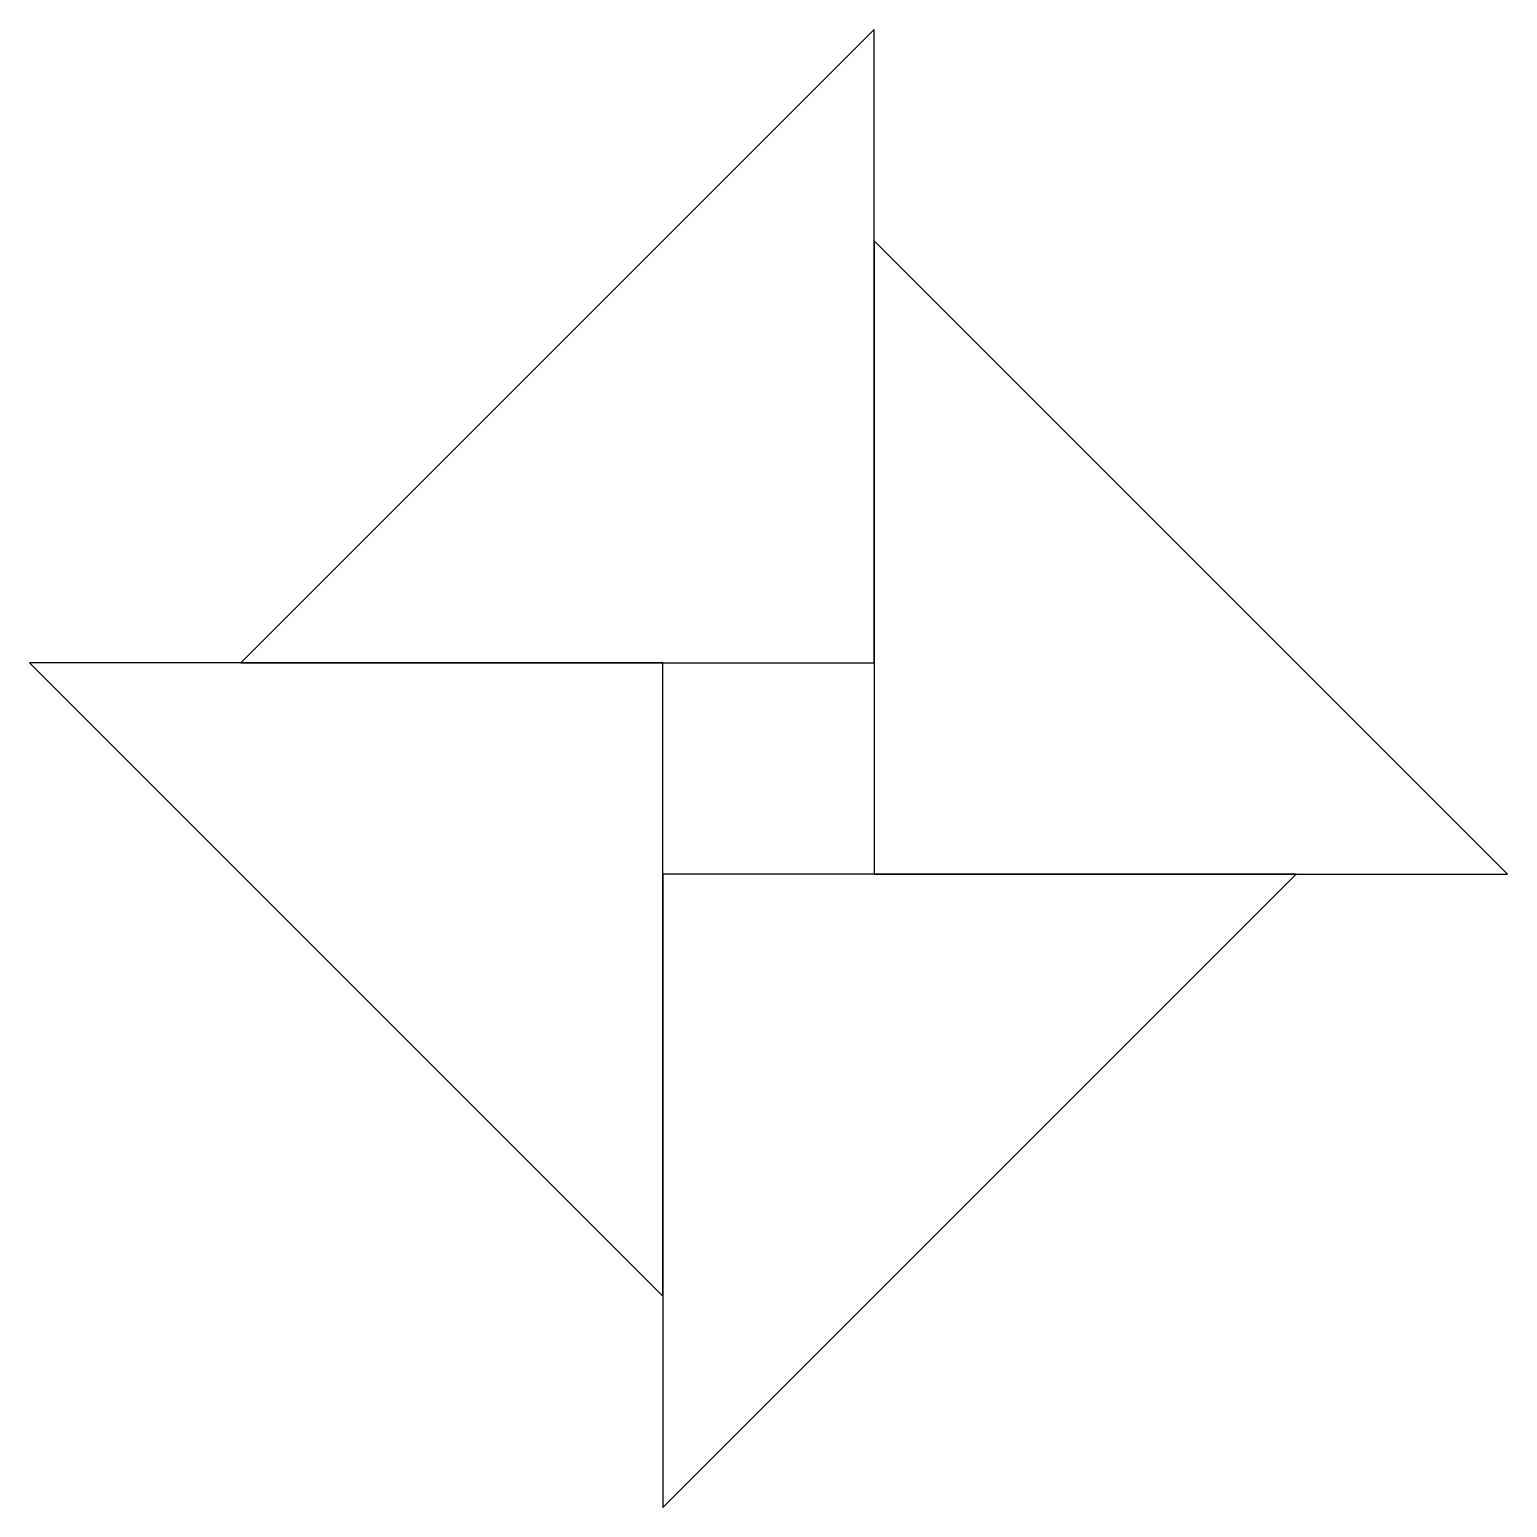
# Model space of a CAD drawing. Header units: millimetres. Extents: x -7 to 7, y -7 to 7.
import ezdxf

# ---------------------------------------------------------------- set-up
doc = ezdxf.new("R2010")
doc.units = ezdxf.units.MM
doc.layers.get('0').update_dxf_attribs({"linetype": 'CONTINUOUS'})

msp = doc.modelspace()

# ---------------------------------------------------------------- linework, layer by layer
for points in [[(1, 1), (1, 7), (-5, 1)], [(7, -1), (1, 5), (1, -1)], [(-7, 1), (-1, -5), (-1, 1)], [(-1, -7), (5, -1), (-1, -1)]]:
    msp.add_lwpolyline(points, close=True)

doc.saveas('drawing.dxf')
